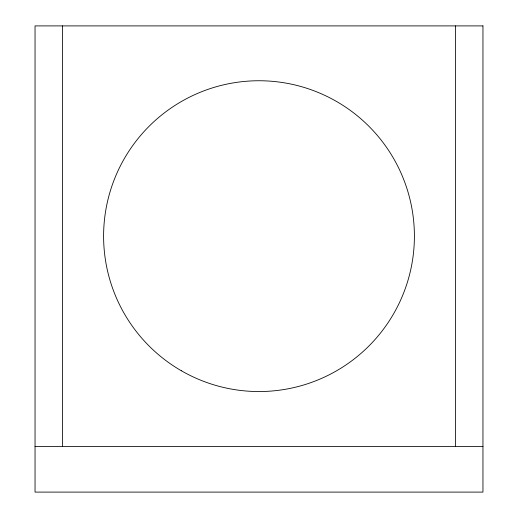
<?xml version="1.0" encoding="UTF-8"?>
<svg xmlns="http://www.w3.org/2000/svg" width="518" height="518" viewBox="0 0 518 518"><rect width="100%" height="100%" fill="white"/><g stroke="black" fill="none" stroke-linecap="round" stroke-linejoin="round"><path stroke-width="0.78" d="M35.043 446.393L482.957 446.393M455.536 25.9L455.536 446.393M62.464 25.9L62.464 446.393M482.957 25.9L35.043 25.9L35.043 492.1L482.957 492.1L482.957 25.9M181.3 370.726A155.4 155.4 0 0 0 414.4 236.15A155.4 155.4 0 0 0 181.3 101.567A155.4 155.4 0 0 0 181.3 370.726"/></g></svg>
